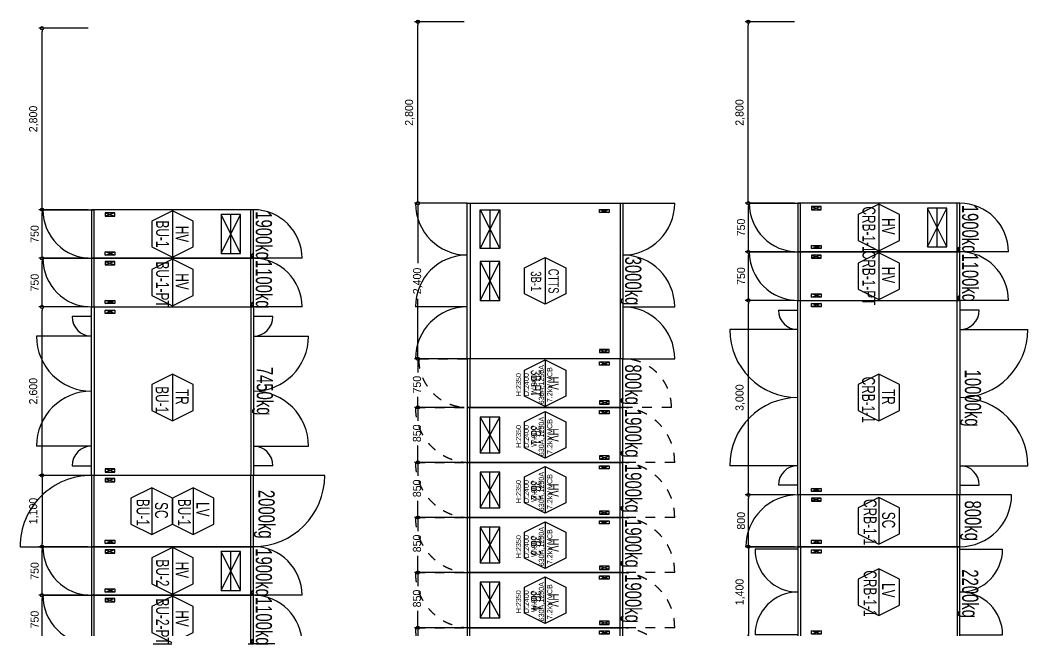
# Model space of a CAD drawing. Header units: millimetres. Extents: x 89978 to 501025, y -351975 to 835730.
# Drawn here: x 129453 to 145004, y -238278 to -228870 of the extents above; entities that cross this region are included whole.
import ezdxf
from ezdxf.enums import TextEntityAlignment as Align

# ---------------------------------------------------------------- set-up
doc = ezdxf.new("R2010")
doc.units = ezdxf.units.MM
doc.header["$LTSCALE"] = 150
doc.linetypes.add('D1', pattern=[3, 1, -1, 1])
doc.layers.get('Defpoints').update_dxf_attribs({"color": 150})
for name, color, linetype in [('------00 Switch Gear', 3, 'Continuous'), ('------00 Switch Gear_Number', 1, 'Continuous'), ('-----36 Dimension', 1, 'Continuous'), ('20251030_전기하중검토', 241, 'Continuous'), ('e-panel-name', 7, 'Continuous')]:
    doc.layers.add(name, color=color, linetype=linetype)
doc.layers.add('NOPLOT', color=191, linetype='Continuous', plot=False)
doc.styles.add('ELEC', font='')
doc.styles.get('ELEC').set_extended_font_data('Dotum')
doc.dimstyles.new('ELEC', dxfattribs={"dimscale": 100, "dimtxt": 2, "dimasz": 1, "dimexe": 2, "dimexo": 1, "dimgap": 1, "dimtad": 1, "dimdec": 0, "dimrnd": 0.25, "dimzin": 9, "dimdsep": 32, "dimlunit": 6, "dimtxsty": 'ELEC', "dimblk": 'Z_DOT', "dimcen": 3, "dimclrd": 7, "dimclre": 7, "dimclrt": 3, "dimadec": 0, "dimazin": 0, "dimtfac": 1, "dimtdec": 0, "dimtix": 1, "dimtmove": 2, "dimatfit": 1, "dimfxl": 1, "dimarcsym": 0})

# ---------------------------------------------------------------- blocks, each defined once
blk = doc.blocks.new('_DOTBLANK')
at = {"color": 0, "linetype": 'ByBlock'}
blk.add_line((-0.5, 0), (-1, 0), dxfattribs=at)
blk.add_circle((0, 0), 0.5, dxfattribs=at)
blk = doc.blocks.new('*D732')
at = {"layer": '-----36 Dimension', "color": 0, "lineweight": -2, "transparency": 16777216}
for p, q in [((141404, -236195), (140641, -236195)), ((140691, -236945), (140691, -236245)), ((141401, -236995), (140641, -236995))]:
    blk.add_line(p, q, dxfattribs=at)
at = {"layer": 'Defpoints', "color": 0, "transparency": 16777216}
for p in [(140691, -236195), (141454, -236195), (141451, -236995)]:
    blk.add_point(p, dxfattribs=at)
at = {"layer": '-----36 Dimension', "color": 0, "lineweight": -2, "transparency": 16777216, "xscale": 50, "yscale": 50, "zscale": 50}
for p, rotation in [((140691, -236195), 90), ((140691, -236995), 270)]:
    blk.add_blockref('_DOTBLANK', p, dxfattribs=dict(at, rotation=rotation))
at = {"layer": '-----36 Dimension', "color": 0, "transparency": 16777216, "insert": (140578, -236595), "char_height": 125, "attachment_point": 5, "rotation": 90, "style": 'ELEC'}
blk.add_mtext('800', dxfattribs=at)
blk = doc.blocks.new('Z_DOT')
for p, q in [((-2, 0), (2, 0)), ((0, -2), (0, 2))]:
    blk.add_line(p, q)
for radius in [2.5, 1.25]:
    blk.add_circle((0, 0), radius)
blk = doc.blocks.new('800X2500')
at = {"layer": '------00 Switch Gear'}
for p, q in [((-2460, 800), (-2460, 0)), ((800, 800), (-42, 800)), ((-40, 800), (-40, 0)), ((-210, 750), (-360, 700)), ((-360, 750), (-210, 700)), ((-3300, 0), (-2458, 0)), ((-210, 50), (-360, 100)), ((-360, 50), (-210, 100))]:
    blk.add_line(p, q, dxfattribs=at)
for points in [[(-2500, 800), (-2500, 0), (0, 0), (0, 800)], [(-360, 750), (-210, 750), (-210, 700), (-360, 700)], [(-360, 50), (-210, 50), (-210, 100), (-360, 100)]]:
    blk.add_lwpolyline(points, close=True, dxfattribs=at)
for centre, start, end in [((-2500, 0), 90, 180), ((0, 800), 270, 0)]:
    blk.add_arc(centre, 800, start, end, dxfattribs=at)
blk = doc.blocks.new('750X2500')
at = {"layer": '------00 Switch Gear'}
for p, q in [((-3250, 750), (-2458, 750)), ((-2460, 750), (-2460, 0)), ((-210, 700), (-360, 650)), ((-360, 700), (-210, 650)), ((-40, 750), (-40, 0)), ((-210, 50), (-360, 100)), ((-360, 50), (-210, 100)), ((750, 0), (-42, 0))]:
    blk.add_line(p, q, dxfattribs=at)
for points in [[(-2500, 750), (-2500, 0), (0, 0), (0, 750)], [(-360, 700), (-210, 700), (-210, 650), (-360, 650)], [(-360, 50), (-210, 50), (-210, 100), (-360, 100)]]:
    blk.add_lwpolyline(points, close=True, dxfattribs=at)
for centre, start, end in [((-2500, 750), 180, 270), ((0, 0), 0, 90)]:
    blk.add_arc(centre, 750, start, end, dxfattribs=at)
blk = doc.blocks.new('*D789')
at = {"layer": '-----36 Dimension', "color": 0, "lineweight": -2, "transparency": 16777216}
for p, q in [((141404, -232445), (140641, -232445)), ((140691, -233145), (140691, -232495)), ((141405, -233195), (140641, -233195))]:
    blk.add_line(p, q, dxfattribs=at)
at = {"layer": 'Defpoints', "color": 0, "transparency": 16777216}
for p in [(140691, -232445), (141454, -232445), (141455, -233195)]:
    blk.add_point(p, dxfattribs=at)
at = {"layer": '-----36 Dimension', "color": 0, "lineweight": -2, "transparency": 16777216, "xscale": 50, "yscale": 50, "zscale": 50}
for p, rotation in [((140691, -232445), 90), ((140691, -233195), 270)]:
    blk.add_blockref('_DOTBLANK', p, dxfattribs=dict(at, rotation=rotation))
at = {"layer": '-----36 Dimension', "color": 0, "transparency": 16777216, "insert": (140578, -232820), "char_height": 125, "attachment_point": 5, "rotation": 90, "style": 'ELEC'}
blk.add_mtext('750', dxfattribs=at)
blk = doc.blocks.new('*D790')
at = {"layer": '-----36 Dimension', "color": 0, "lineweight": -2, "transparency": 16777216}
for p, q in [((141404, -231695), (140641, -231695)), ((140691, -232395), (140691, -231745)), ((141404, -232445), (140641, -232445))]:
    blk.add_line(p, q, dxfattribs=at)
at = {"layer": 'Defpoints', "color": 0, "transparency": 16777216}
for p in [(140691, -231695), (141454, -231695), (141454, -232445)]:
    blk.add_point(p, dxfattribs=at)
at = {"layer": '-----36 Dimension', "color": 0, "lineweight": -2, "transparency": 16777216, "xscale": 50, "yscale": 50, "zscale": 50}
for p, rotation in [((140691, -231695), 90), ((140691, -232445), 270)]:
    blk.add_blockref('_DOTBLANK', p, dxfattribs=dict(at, rotation=rotation))
at = {"layer": '-----36 Dimension', "color": 0, "transparency": 16777216, "insert": (140578, -232070), "char_height": 125, "attachment_point": 5, "rotation": 90, "style": 'ELEC'}
blk.add_mtext('750', dxfattribs=at)
blk = doc.blocks.new('*D791')
at = {"layer": '-----36 Dimension', "color": 0, "lineweight": -2, "transparency": 16777216}
for p, q in [((136304, -234095, 0), (135540, -234095, 0)), ((135590, -234145, 0), (135590, -234306, 0)), ((135590, -234795, 0), (135590, -234684, 0)), ((136304, -234845, 0), (135540, -234845, 0))]:
    blk.add_line(p, q, dxfattribs=at)
at = {"layer": 'Defpoints', "color": 0, "transparency": 16777216}
for p in [(136354, -234095, 0), (135590, -234845, 0), (136354, -234845, 0)]:
    blk.add_point(p, dxfattribs=at)
at = {"layer": '-----36 Dimension', "color": 0, "lineweight": -2, "transparency": 16777216, "xscale": 50, "yscale": 50, "zscale": 50}
for p, rotation in [((135590, -234095, 0), 90), ((135590, -234845, 0), 270)]:
    blk.add_blockref('_DOTBLANK', p, dxfattribs=dict(at, rotation=rotation))
at = {"layer": '-----36 Dimension', "color": 0, "transparency": 16777216, "insert": (135577, -234495, 0), "char_height": 125, "attachment_point": 5, "rotation": 90, "style": 'ELEC'}
blk.add_mtext('750', dxfattribs=at)
blk = doc.blocks.new('750X2400')
at = {"layer": '------00 Switch Gear'}
for p, q in [((-2360, 750), (-2360, 0)), ((-42, 750), (-42, 0))]:
    blk.add_line(p, q, dxfattribs=at)
at = {"layer": '------00 Switch Gear', "linetype": 'D1'}
for p, q in [((-2040, 700), (-2190, 650)), ((-2040, 650), (-2190, 700)), ((-2040, 50), (-2190, 100)), ((-2040, 100), (-2190, 50))]:
    blk.add_line(p, q, dxfattribs=at)
at = {"layer": '------00 Switch Gear'}
blk.add_lwpolyline([(-2400, 750), (-2400, 0), (0, 0), (0, 750)], close=True, dxfattribs=at)
at = {"layer": '------00 Switch Gear', "linetype": 'D1'}
for points in [[(-2190, 700), (-2190, 650), (-2040, 650), (-2040, 700)], [(-2190, 50), (-2190, 100), (-2040, 100), (-2040, 50)]]:
    blk.add_lwpolyline(points, close=True, dxfattribs=at)
at = {"layer": 'NOPLOT', "linetype": 'D1'}
for p, q in [((-3150, 750), (-2400, 750)), ((750, 0), (0, 0))]:
    blk.add_line(p, q, dxfattribs=at)
for centre, start, end in [((-2400, 750), 180, 270), ((0, 0), 0, 90)]:
    blk.add_arc(centre, 750, start, end, dxfattribs=at)
blk = doc.blocks.new('*D792')
at = {"layer": '-----36 Dimension', "color": 0, "lineweight": -2, "transparency": 16777216}
for p, q in [((136304, -234845, 0), (135540, -234845, 0)), ((135590, -234895, 0), (135590, -235054, 0)), ((135590, -235645, 0), (135590, -235436, 0)), ((136304, -235695, 0), (135540, -235695, 0))]:
    blk.add_line(p, q, dxfattribs=at)
at = {"layer": 'Defpoints', "color": 0, "transparency": 16777216}
for p in [(136354, -234845, 0), (135590, -235695, 0), (136354, -235695, 0)]:
    blk.add_point(p, dxfattribs=at)
at = {"layer": '-----36 Dimension', "color": 0, "lineweight": -2, "transparency": 16777216, "xscale": 50, "yscale": 50, "zscale": 50}
for p, rotation in [((135590, -234845, 0), 90), ((135590, -235695, 0), 270)]:
    blk.add_blockref('_DOTBLANK', p, dxfattribs=dict(at, rotation=rotation))
at = {"layer": '-----36 Dimension', "color": 0, "transparency": 16777216, "insert": (135577, -235245, 0), "char_height": 125, "attachment_point": 5, "rotation": 90, "style": 'ELEC'}
blk.add_mtext('850', dxfattribs=at)
blk = doc.blocks.new('*D735')
at = {"layer": '-----36 Dimension', "color": 0, "lineweight": -2, "transparency": 16777216}
for p, q in [((130503, -237745), (129741, -237745)), ((129791, -238445), (129791, -237795)), ((130504, -238495), (129741, -238495))]:
    blk.add_line(p, q, dxfattribs=at)
at = {"layer": 'Defpoints', "color": 0, "transparency": 16777216}
for p in [(129791, -237745), (130553, -237745), (130554, -238495)]:
    blk.add_point(p, dxfattribs=at)
at = {"layer": '-----36 Dimension', "color": 0, "lineweight": -2, "transparency": 16777216, "xscale": 50, "yscale": 50, "zscale": 50}
for p, rotation in [((129791, -237745), 90), ((129791, -238495), 270)]:
    blk.add_blockref('_DOTBLANK', p, dxfattribs=dict(at, rotation=rotation))
at = {"layer": '-----36 Dimension', "color": 0, "transparency": 16777216, "insert": (129678, -238120), "char_height": 125, "attachment_point": 5, "rotation": 90, "style": 'ELEC'}
blk.add_mtext('750', dxfattribs=at)
blk = doc.blocks.new('*D736')
at = {"layer": '-----36 Dimension', "color": 0, "lineweight": -2, "transparency": 16777216}
for p, q in [((130503, -236995), (129741, -236995)), ((129791, -237695), (129791, -237045)), ((130503, -237745), (129741, -237745))]:
    blk.add_line(p, q, dxfattribs=at)
at = {"layer": 'Defpoints', "color": 0, "transparency": 16777216}
for p in [(129791, -236995), (130553, -236995), (130553, -237745)]:
    blk.add_point(p, dxfattribs=at)
at = {"layer": '-----36 Dimension', "color": 0, "lineweight": -2, "transparency": 16777216, "xscale": 50, "yscale": 50, "zscale": 50}
for p, rotation in [((129791, -236995), 90), ((129791, -237745), 270)]:
    blk.add_blockref('_DOTBLANK', p, dxfattribs=dict(at, rotation=rotation))
at = {"layer": '-----36 Dimension', "color": 0, "transparency": 16777216, "insert": (129678, -237370), "char_height": 125, "attachment_point": 5, "rotation": 90, "style": 'ELEC'}
blk.add_mtext('750', dxfattribs=at)
blk = doc.blocks.new('*D737')
at = {"layer": '-----36 Dimension', "color": 0, "lineweight": -2, "transparency": 16777216}
for p, q in [((130503, -232545), (129741, -232545)), ((129791, -233245), (129791, -232595)), ((130504, -233295), (129741, -233295))]:
    blk.add_line(p, q, dxfattribs=at)
at = {"layer": 'Defpoints', "color": 0, "transparency": 16777216}
for p in [(129791, -232545), (130553, -232545), (130554, -233295)]:
    blk.add_point(p, dxfattribs=at)
at = {"layer": '-----36 Dimension', "color": 0, "lineweight": -2, "transparency": 16777216, "xscale": 50, "yscale": 50, "zscale": 50}
for p, rotation in [((129791, -232545), 90), ((129791, -233295), 270)]:
    blk.add_blockref('_DOTBLANK', p, dxfattribs=dict(at, rotation=rotation))
at = {"layer": '-----36 Dimension', "color": 0, "transparency": 16777216, "insert": (129678, -232920), "char_height": 125, "attachment_point": 5, "rotation": 90, "style": 'ELEC'}
blk.add_mtext('750', dxfattribs=at)
blk = doc.blocks.new('*D738')
at = {"layer": '-----36 Dimension', "color": 0, "lineweight": -2, "transparency": 16777216}
for p, q in [((130503, -231795), (129741, -231795)), ((129791, -232495), (129791, -231845)), ((130503, -232545), (129741, -232545))]:
    blk.add_line(p, q, dxfattribs=at)
at = {"layer": 'Defpoints', "color": 0, "transparency": 16777216}
for p in [(129791, -231795), (130553, -231795), (130553, -232545)]:
    blk.add_point(p, dxfattribs=at)
at = {"layer": '-----36 Dimension', "color": 0, "lineweight": -2, "transparency": 16777216, "xscale": 50, "yscale": 50, "zscale": 50}
for p, rotation in [((129791, -231795), 90), ((129791, -232545), 270)]:
    blk.add_blockref('_DOTBLANK', p, dxfattribs=dict(at, rotation=rotation))
at = {"layer": '-----36 Dimension', "color": 0, "transparency": 16777216, "insert": (129678, -232170), "char_height": 125, "attachment_point": 5, "rotation": 90, "style": 'ELEC'}
blk.add_mtext('750', dxfattribs=at)
blk = doc.blocks.new('*D739')
at = {"layer": '-----36 Dimension', "color": 0, "lineweight": -2, "transparency": 16777216}
for p, q in [((130504, -233295), (129741, -233295)), ((129791, -235845), (129791, -233345)), ((130501, -235895), (129741, -235895))]:
    blk.add_line(p, q, dxfattribs=at)
at = {"layer": 'Defpoints', "color": 0, "transparency": 16777216}
for p in [(129791, -233295), (130554, -233295, 0), (130551, -235895, 0)]:
    blk.add_point(p, dxfattribs=at)
at = {"layer": '-----36 Dimension', "color": 0, "lineweight": -2, "transparency": 16777216, "xscale": 50, "yscale": 50, "zscale": 50}
for p, rotation in [((129791, -233295), 90), ((129791, -235895), 270)]:
    blk.add_blockref('_DOTBLANK', p, dxfattribs=dict(at, rotation=rotation))
at = {"layer": '-----36 Dimension', "color": 0, "transparency": 16777216, "insert": (129666, -234595), "char_height": 125, "attachment_point": 5, "rotation": 90, "style": 'ELEC'}
blk.add_mtext('2,600', dxfattribs=at)
blk = doc.blocks.new('1100X2500')
at = {"layer": '------00 Switch Gear'}
for p, q in [((-2460, 1100), (-2460, 0)), ((1100, 1100), (-42, 1100)), ((-40, 1100), (-40, 0)), ((-210, 1050), (-360, 1000)), ((-360, 1050), (-210, 1000)), ((-3600, 0), (-2458, 0)), ((-210, 50), (-360, 100)), ((-360, 50), (-210, 100))]:
    blk.add_line(p, q, dxfattribs=at)
at = {"layer": '------00 Switch Gear', "elevation": 0}
for points in [[(-2500, 1100), (-2500, 0), (0, 0), (0, 1100)], [(-360, 1050), (-210, 1050), (-210, 1000), (-360, 1000)], [(-360, 50), (-210, 50), (-210, 100), (-360, 100)]]:
    blk.add_lwpolyline(points, close=True, dxfattribs=at)
at = {"layer": '------00 Switch Gear'}
for centre, start, end in [((-2500, 0), 90, 180), ((0, 1100), 270, 0)]:
    blk.add_arc(centre, 1100, start, end, dxfattribs=at)
blk = doc.blocks.new('*D896')
at = {"layer": '-----36 Dimension', "color": 0, "lineweight": -2, "transparency": 16777216}
for p, q in [((130501, -235895), (129741, -235895)), ((129791, -235945), (129791, -236945)), ((130503, -236995), (129741, -236995))]:
    blk.add_line(p, q, dxfattribs=at)
at = {"layer": 'Defpoints', "color": 0, "transparency": 16777216}
for p in [(130551, -235895, 0), (129791, -236995), (130553, -236995, 0)]:
    blk.add_point(p, dxfattribs=at)
at = {"layer": '-----36 Dimension', "color": 0, "lineweight": -2, "transparency": 16777216, "xscale": 50, "yscale": 50, "zscale": 50}
for p, rotation in [((129791, -235895), 90), ((129791, -236995), 270)]:
    blk.add_blockref('_DOTBLANK', p, dxfattribs=dict(at, rotation=rotation))
at = {"layer": '-----36 Dimension', "color": 0, "transparency": 16777216, "insert": (129666, -236445), "char_height": 125, "attachment_point": 5, "rotation": 90, "style": 'ELEC'}
blk.add_mtext('1,100', dxfattribs=at)
blk = doc.blocks.new('*D855')
at = {"layer": '-----36 Dimension', "color": 0, "lineweight": -2, "transparency": 16777216}
for p, q in [((136304, -228895, 0), (135541, -228895, 0)), ((135591, -231645, 0), (135591, -228945, 0)), ((136304, -231695, 0), (135541, -231695, 0))]:
    blk.add_line(p, q, dxfattribs=at)
at = {"layer": 'Defpoints', "color": 0, "transparency": 16777216}
for p in [(135591, -228895, 0), (136354, -228895, 0), (136354, -231695, 0)]:
    blk.add_point(p, dxfattribs=at)
at = {"layer": '-----36 Dimension', "color": 0, "lineweight": -2, "transparency": 16777216, "xscale": 50, "yscale": 50, "zscale": 50}
for p, rotation in [((135591, -228895, 0), 90), ((135591, -231695, 0), 270)]:
    blk.add_blockref('_DOTBLANK', p, dxfattribs=dict(at, rotation=rotation))
at = {"layer": '-----36 Dimension', "color": 0, "transparency": 16777216, "insert": (135466, -230295, 0), "char_height": 125, "attachment_point": 5, "rotation": 90, "style": 'ELEC'}
blk.add_mtext('2,800', dxfattribs=at)
blk = doc.blocks.new('*D859')
at = {"layer": '-----36 Dimension', "color": 0, "lineweight": -2, "transparency": 16777216}
for p, q in [((141404, -228895), (140640, -228895)), ((140690, -231645), (140690, -228945)), ((141404, -231695), (140640, -231695))]:
    blk.add_line(p, q, dxfattribs=at)
at = {"layer": 'Defpoints', "color": 0, "transparency": 16777216}
for p in [(140690, -228895), (141454, -228895), (141454, -231695)]:
    blk.add_point(p, dxfattribs=at)
at = {"layer": '-----36 Dimension', "color": 0, "lineweight": -2, "transparency": 16777216, "xscale": 50, "yscale": 50, "zscale": 50}
for p, rotation in [((140690, -228895), 90), ((140690, -231695), 270)]:
    blk.add_blockref('_DOTBLANK', p, dxfattribs=dict(at, rotation=rotation))
at = {"layer": '-----36 Dimension', "color": 0, "transparency": 16777216, "insert": (140565, -230295), "char_height": 125, "attachment_point": 5, "rotation": 90, "style": 'ELEC'}
blk.add_mtext('2,800', dxfattribs=at)
blk = doc.blocks.new('*D798')
at = {"layer": '-----36 Dimension', "color": 0, "lineweight": -2, "transparency": 16777216}
for p, q in [((130504, -228995), (129741, -228995)), ((129791, -231745), (129791, -229045)), ((130503, -231795), (129741, -231795))]:
    blk.add_line(p, q, dxfattribs=at)
at = {"layer": 'Defpoints', "color": 0, "transparency": 16777216}
for p in [(129791, -228995), (130554, -228995), (130553, -231795)]:
    blk.add_point(p, dxfattribs=at)
at = {"layer": '-----36 Dimension', "color": 0, "lineweight": -2, "transparency": 16777216, "xscale": 50, "yscale": 50, "zscale": 50}
for p, rotation in [((129791, -228995), 90), ((129791, -231795), 270)]:
    blk.add_blockref('_DOTBLANK', p, dxfattribs=dict(at, rotation=rotation))
at = {"layer": '-----36 Dimension', "color": 0, "transparency": 16777216, "insert": (129666, -230395), "char_height": 125, "attachment_point": 5, "rotation": 90, "style": 'ELEC'}
blk.add_mtext('2,800', dxfattribs=at)
blk = doc.blocks.new('*D809')
at = {"layer": '-----36 Dimension', "color": 0, "lineweight": -2, "transparency": 16777216}
for p, q in [((141405, -233195), (140641, -233195)), ((140691, -236145), (140691, -233245)), ((141401, -236195), (140641, -236195))]:
    blk.add_line(p, q, dxfattribs=at)
at = {"layer": 'Defpoints', "color": 0, "transparency": 16777216}
for p in [(140691, -233195), (141455, -233195, 0), (141451, -236195, 0)]:
    blk.add_point(p, dxfattribs=at)
at = {"layer": '-----36 Dimension', "color": 0, "lineweight": -2, "transparency": 16777216, "xscale": 50, "yscale": 50, "zscale": 50}
for p, rotation in [((140691, -233195), 90), ((140691, -236195), 270)]:
    blk.add_blockref('_DOTBLANK', p, dxfattribs=dict(at, rotation=rotation))
at = {"layer": '-----36 Dimension', "color": 0, "transparency": 16777216, "insert": (140566, -234695), "char_height": 125, "attachment_point": 5, "rotation": 90, "style": 'ELEC'}
blk.add_mtext('3,000', dxfattribs=at)
blk = doc.blocks.new('1400X2500')
at = {"layer": '------00 Switch Gear'}
for p, q in [((-2458, 0, 0), (-2458, 1400, 0)), ((-40, 0), (-40, 1400)), ((-2500, 1360, 0), (-3160, 1360, 0)), ((-360, 1350, 0), (-210, 1300, 0)), ((-360, 1300, 0), (-210, 1350, 0)), ((0, 1360, 0), (660, 1360, 0)), ((-2500, 40, 0), (-3160, 40, 0)), ((-360, 100, 0), (-210, 50, 0)), ((-360, 50, 0), (-210, 100, 0)), ((0, 40, 0), (660, 40, 0))]:
    blk.add_line(p, q, dxfattribs=at)
for points in [[(0, 0), (0, 1400), (-2500, 1400), (-2500, 0)], [(-210, 1350), (-210, 1300), (-360, 1300), (-360, 1350)], [(-210, 100), (-210, 50), (-360, 50), (-360, 100)]]:
    blk.add_lwpolyline(points, close=True, dxfattribs=at)
for centre, start, end in [((-2500, 1360, 0), 180, 270), ((0, 1360, 0), 270, 0), ((-2500, 40, 0), 90, 180), ((0, 40, 0), 0, 90)]:
    blk.add_arc(centre, 660, start, end, dxfattribs=at)
blk = doc.blocks.new('*D889')
at = {"layer": '-----36 Dimension', "color": 0, "lineweight": -2, "transparency": 16777216}
for p, q in [((141401, -236995), (140641, -236995)), ((140691, -237045), (140691, -238345)), ((141404, -238395), (140641, -238395))]:
    blk.add_line(p, q, dxfattribs=at)
at = {"layer": 'Defpoints', "color": 0, "transparency": 16777216}
for p in [(141451, -236995, 0), (140691, -238395), (141454, -238395)]:
    blk.add_point(p, dxfattribs=at)
at = {"layer": '-----36 Dimension', "color": 0, "lineweight": -2, "transparency": 16777216, "xscale": 50, "yscale": 50, "zscale": 50}
for p, rotation in [((140691, -236995), 90), ((140691, -238395), 270)]:
    blk.add_blockref('_DOTBLANK', p, dxfattribs=dict(at, rotation=rotation))
at = {"layer": '-----36 Dimension', "color": 0, "transparency": 16777216, "insert": (140566, -237695), "char_height": 125, "attachment_point": 5, "rotation": 90, "style": 'ELEC'}
blk.add_mtext('1,400', dxfattribs=at)
blk = doc.blocks.new('850X2400')
at = {"layer": '------00 Switch Gear'}
for p, q in [((-2360, 850), (-2360, 0)), ((-40, 850), (-40, 0))]:
    blk.add_line(p, q, dxfattribs=at)
at = {"layer": '------00 Switch Gear', "linetype": 'D1'}
for p, q in [((-2040, 800), (-2190, 750)), ((-2040, 750), (-2190, 800)), ((-2040, 50), (-2190, 100)), ((-2040, 100), (-2190, 50))]:
    blk.add_line(p, q, dxfattribs=at)
at = {"layer": '------00 Switch Gear'}
blk.add_lwpolyline([(-2400, 850), (-2400, 0), (0, 0), (0, 850)], close=True, dxfattribs=at)
at = {"layer": '------00 Switch Gear', "linetype": 'D1'}
for points in [[(-2190, 800), (-2190, 750), (-2040, 750), (-2040, 800)], [(-2190, 50), (-2190, 100), (-2040, 100), (-2040, 50)]]:
    blk.add_lwpolyline(points, close=True, dxfattribs=at)
at = {"layer": 'NOPLOT', "linetype": 'D1'}
for p, q in [((-3200, 850), (-2400, 850)), ((800, 0), (0, 0))]:
    blk.add_line(p, q, dxfattribs=at)
for centre, start, end in [((-2356, 843), 179.5156, 267.013), ((-44, 7), 359.5156, 87.013)]:
    blk.add_arc(centre, 844, start, end, dxfattribs=at)
blk = doc.blocks.new('*D823')
at = {"layer": '-----36 Dimension', "color": 0, "lineweight": -2, "transparency": 16777216}
for p, q in [((136304, -235695, 0), (135540, -235695, 0)), ((135590, -235745, 0), (135590, -235904, 0)), ((135590, -236495, 0), (135590, -236286, 0)), ((136304, -236545, 0), (135540, -236545, 0))]:
    blk.add_line(p, q, dxfattribs=at)
at = {"layer": 'Defpoints', "color": 0, "transparency": 16777216}
for p in [(136354, -235695, 0), (135590, -236545, 0), (136354, -236545, 0)]:
    blk.add_point(p, dxfattribs=at)
at = {"layer": '-----36 Dimension', "color": 0, "lineweight": -2, "transparency": 16777216, "xscale": 50, "yscale": 50, "zscale": 50}
for p, rotation in [((135590, -235695, 0), 90), ((135590, -236545, 0), 270)]:
    blk.add_blockref('_DOTBLANK', p, dxfattribs=dict(at, rotation=rotation))
at = {"layer": '-----36 Dimension', "color": 0, "transparency": 16777216, "insert": (135577, -236095, 0), "char_height": 125, "attachment_point": 5, "rotation": 90, "style": 'ELEC'}
blk.add_mtext('850', dxfattribs=at)
blk = doc.blocks.new('*D824')
at = {"layer": '-----36 Dimension', "color": 0, "lineweight": -2, "transparency": 16777216}
for p, q in [((136304, -236545, 0), (135540, -236545, 0)), ((135590, -236595, 0), (135590, -236754, 0)), ((135590, -237345, 0), (135590, -237136, 0)), ((136304, -237395, 0), (135540, -237395, 0))]:
    blk.add_line(p, q, dxfattribs=at)
at = {"layer": 'Defpoints', "color": 0, "transparency": 16777216}
for p in [(136354, -236545, 0), (135590, -237395, 0), (136354, -237395, 0)]:
    blk.add_point(p, dxfattribs=at)
at = {"layer": '-----36 Dimension', "color": 0, "lineweight": -2, "transparency": 16777216, "xscale": 50, "yscale": 50, "zscale": 50}
for p, rotation in [((135590, -236545, 0), 90), ((135590, -237395, 0), 270)]:
    blk.add_blockref('_DOTBLANK', p, dxfattribs=dict(at, rotation=rotation))
at = {"layer": '-----36 Dimension', "color": 0, "transparency": 16777216, "insert": (135577, -236945, 0), "char_height": 125, "attachment_point": 5, "rotation": 90, "style": 'ELEC'}
blk.add_mtext('850', dxfattribs=at)
blk = doc.blocks.new('*D825')
at = {"layer": '-----36 Dimension', "color": 0, "lineweight": -2, "transparency": 16777216}
for p, q in [((136304, -237395, 0), (135540, -237395, 0)), ((135590, -237445, 0), (135590, -237604, 0)), ((135590, -238195, 0), (135590, -237986, 0)), ((136304, -238245, 0), (135540, -238245, 0))]:
    blk.add_line(p, q, dxfattribs=at)
at = {"layer": 'Defpoints', "color": 0, "transparency": 16777216}
for p in [(136354, -237395, 0), (135590, -238245, 0), (136354, -238245, 0)]:
    blk.add_point(p, dxfattribs=at)
at = {"layer": '-----36 Dimension', "color": 0, "lineweight": -2, "transparency": 16777216, "xscale": 50, "yscale": 50, "zscale": 50}
for p, rotation in [((135590, -237395, 0), 90), ((135590, -238245, 0), 270)]:
    blk.add_blockref('_DOTBLANK', p, dxfattribs=dict(at, rotation=rotation))
at = {"layer": '-----36 Dimension', "color": 0, "transparency": 16777216, "insert": (135577, -237795, 0), "char_height": 125, "attachment_point": 5, "rotation": 90, "style": 'ELEC'}
blk.add_mtext('850', dxfattribs=at)
blk = doc.blocks.new('*D826')
at = {"layer": '-----36 Dimension', "color": 0, "lineweight": -2, "transparency": 16777216}
for p, q in [((136304, -238245, 0), (135540, -238245, 0)), ((135590, -238295, 0), (135590, -238454, 0)), ((135590, -239045, 0), (135590, -238836, 0)), ((136304, -239095, 0), (135540, -239095, 0))]:
    blk.add_line(p, q, dxfattribs=at)
at = {"layer": 'Defpoints', "color": 0, "transparency": 16777216}
for p in [(136354, -238245, 0), (135590, -239095, 0), (136354, -239095, 0)]:
    blk.add_point(p, dxfattribs=at)
at = {"layer": '-----36 Dimension', "color": 0, "lineweight": -2, "transparency": 16777216, "xscale": 50, "yscale": 50, "zscale": 50}
for p, rotation in [((135590, -238245, 0), 90), ((135590, -239095, 0), 270)]:
    blk.add_blockref('_DOTBLANK', p, dxfattribs=dict(at, rotation=rotation))
at = {"layer": '-----36 Dimension', "color": 0, "transparency": 16777216, "insert": (135577, -238645, 0), "char_height": 125, "attachment_point": 5, "rotation": 90, "style": 'ELEC'}
blk.add_mtext('850', dxfattribs=at)
blk = doc.blocks.new('*D820')
at = {"layer": '-----36 Dimension', "color": 0, "lineweight": -2, "transparency": 16777216}
for p, q in [((136304, -231695, 0), (135540, -231695, 0)), ((135590, -231745, 0), (135590, -232620, 0)), ((135590, -234045, 0), (135590, -233170, 0)), ((136304, -234095, 0), (135540, -234095, 0))]:
    blk.add_line(p, q, dxfattribs=at)
at = {"layer": 'Defpoints', "color": 0, "transparency": 16777216}
for p in [(136354, -231695, 0), (135590, -234095, 0), (136354, -234095, 0)]:
    blk.add_point(p, dxfattribs=at)
at = {"layer": '-----36 Dimension', "color": 0, "lineweight": -2, "transparency": 16777216, "xscale": 50, "yscale": 50, "zscale": 50}
for p, rotation in [((135590, -231695, 0), 90), ((135590, -234095, 0), 270)]:
    blk.add_blockref('_DOTBLANK', p, dxfattribs=dict(at, rotation=rotation))
at = {"layer": '-----36 Dimension', "color": 0, "transparency": 16777216, "insert": (135590, -232895, 0), "char_height": 125, "attachment_point": 5, "rotation": 90, "style": 'ELEC'}
blk.add_mtext('2,400', dxfattribs=at)
blk = doc.blocks.new('2400X2400')
at = {"layer": '------00 Switch Gear', "linetype": 'Continuous'}
for p, q in [((-2358, 2400), (-2358, 0)), ((-40, 2400), (-40, 745)), ((-40, 745), (-40, 0))]:
    blk.add_line(p, q, dxfattribs=at)
at = {"layer": '------00 Switch Gear', "linetype": 'D1'}
for p, q in [((-360, 2305), (-210, 2255)), ((-360, 2255), (-210, 2305)), ((-360, 95), (-210, 145)), ((-360, 145), (-210, 95))]:
    blk.add_line(p, q, dxfattribs=at)
at = {"layer": '------00 Switch Gear'}
blk.add_lwpolyline([(-2400, 0), (-2400, 2400), (0, 2400), (0, 0)], close=True, dxfattribs=at)
at = {"layer": '------00 Switch Gear', "linetype": 'D1'}
for points in [[(-210, 2305), (-210, 2255), (-360, 2255), (-360, 2305)], [(-210, 95), (-210, 145), (-360, 145), (-360, 95)]]:
    blk.add_lwpolyline(points, close=True, dxfattribs=at)
at = {"layer": 'NOPLOT', "linetype": 'ByBlock'}
for p, q in [((-2400, 2400), (-3200, 2400)), ((0, 2400), (800, 2400)), ((-2400, 800), (-3200, 800)), ((0, 800), (800, 800)), ((-2400, 0), (-3200, 0)), ((0, 0), (800, 0))]:
    blk.add_line(p, q, dxfattribs=at)
for centre, start, end in [((-2400, 2400), 180, 270), ((0, 2400), 270, 0), ((-2400, 800), 90, 180), ((0, 800), 0, 90), ((-2400, 0), 90, 180), ((0, 0), 0, 90)]:
    blk.add_arc(centre, 800, start, end, dxfattribs=at)

msp = doc.modelspace()

# ---------------------------------------------------------------- linework, layer by layer
at = {"layer": '------00 Switch Gear'}
for p, q in [((141493.6, -236195), (141493.6, -233195)), ((141813.6, -233295), (141663.6, -233245)), ((141813.6, -233245), (141663.6, -233295)), ((143913.6, -236195), (143913.6, -233195)), ((130594.4, -233295), (130594.4, -235895)), ((130913.4, -233395), (130763.4, -233345)), ((130913.4, -233345), (130763.4, -233395)), ((133014.4, -233295), (133014.4, -235895)), ((141153.6, -233345), (141453.6, -233345)), ((144253.6, -233345), (143953.6, -233345)), ((130554.4, -233445), (130254.4, -233445)), ((133354.4, -233445), (133054.4, -233445)), ((141453.6, -233645), (140403.6, -233645)), ((143953.6, -233645), (145003.6, -233645)), ((130554.4, -233745), (129704.4, -233745)), ((133054.4, -233745), (133904.4, -233745)), ((130554.4, -235445), (129704.4, -235445)), ((133054.4, -235445), (133904.4, -235445)), ((130254.4, -235745), (130554.4, -235745)), ((130913.4, -235795), (130763.4, -235845)), ((130913.4, -235845), (130763.4, -235795)), ((133354.4, -235745), (133054.4, -235745)), ((141453.6, -235745), (140403.6, -235745)), ((143953.6, -235745), (145003.6, -235745)), ((141453.6, -236045), (141153.6, -236045)), ((143953.6, -236045), (144253.6, -236045)), ((141813.6, -236145), (141663.6, -236095)), ((141813.6, -236095), (141663.6, -236145))]:
    msp.add_line(p, q, dxfattribs=at)
for points in [[(141453.6, -236195), (141453.6, -233195), (143953.6, -233195), (143953.6, -236195)], [(141663.6, -233295), (141663.6, -233245), (141813.6, -233245), (141813.6, -233295)], [(130763.4, -233395), (130763.4, -233345), (130913.4, -233345), (130913.4, -233395)], [(130763.4, -235795), (130763.4, -235845), (130913.4, -235845), (130913.4, -235795)], [(141663.6, -236145), (141663.6, -236095), (141813.6, -236095), (141813.6, -236145)]]:
    msp.add_lwpolyline(points, close=True, dxfattribs=at)
at = {"layer": '------00 Switch Gear', "elevation": 0}
msp.add_lwpolyline([(133054.4, -233295), (133054.4, -235895), (130554.4, -235895), (130554.4, -233295)], close=True, dxfattribs=at)
at = {"layer": '------00 Switch Gear'}
for centre, radius, start, end in [((141453.6, -233345), 300, 180, 270), ((143953.6, -233345), 300, 270, 0), ((130554.4, -233445), 300, 180, 270), ((133054.4, -233445), 300, 270, 0), ((141453.6, -233645), 1050, 180, 270), ((143953.6, -233645), 1050, 270, 0), ((130554.4, -233745), 850, 180, 270), ((133054.4, -233745), 850, 270, 0), ((130554.4, -235445), 850, 90, 180), ((133054.4, -235445), 850, 0, 90), ((141453.6, -235745), 1050, 90, 180), ((143953.6, -235745), 1050, 0, 90), ((130554.4, -235745), 300, 90, 180), ((133054.4, -235745), 300, 0, 90), ((141453.6, -236045), 300, 90, 180), ((143953.6, -236045), 300, 0, 90)]:
    msp.add_arc(centre, radius, start, end, dxfattribs=at)
at = {"layer": '------00 Switch Gear_Number', "color": 1}
for points in [[(131803.4, -231810), (131803.4, -232530), (132123.4, -232370.3), (132123.4, -231969.6), (131803.4, -231810), (131483.4, -231969.6), (131483.4, -232370.3), (131803.4, -232530)], [(142703.6, -231710), (142703.6, -232430), (143023.6, -232270.3), (143023.6, -231869.6), (142703.6, -231710), (142383.6, -231869.6), (142383.6, -232270.3), (142703.6, -232430)], [(142703.6, -232460), (142703.6, -233180), (143023.6, -233020.3), (143023.6, -232619.6), (142703.6, -232460), (142383.6, -232619.6), (142383.6, -233020.3), (142703.6, -233180)], [(131803.4, -232560), (131803.4, -233280), (132123.4, -233120.3), (132123.4, -232719.6), (131803.4, -232560), (131483.4, -232719.6), (131483.4, -233120.3), (131803.4, -233280)], [(131803.4, -234335), (131803.4, -235055), (132123.4, -234895.3), (132123.4, -234494.6), (131803.4, -234335), (131483.4, -234494.6), (131483.4, -234895.3), (131803.4, -235055)], [(142703.6, -234335), (142703.6, -235055), (143023.6, -234895.3), (143023.6, -234494.6), (142703.6, -234335), (142383.6, -234494.6), (142383.6, -234895.3), (142703.6, -235055)], [(131483.4, -236085), (131483.4, -236805), (131803.4, -236645.3), (131803.4, -236244.6), (131483.4, -236085), (131163.4, -236244.6), (131163.4, -236645.3), (131483.4, -236805)], [(132123.4, -236085), (132123.4, -236805), (132443.4, -236645.3), (132443.4, -236244.6), (132123.4, -236085), (131803.4, -236244.6), (131803.4, -236645.3), (132123.4, -236805)], [(142703.6, -236235), (142703.6, -236955), (143023.6, -236795.3), (143023.6, -236394.6), (142703.6, -236235), (142383.6, -236394.6), (142383.6, -236795.3), (142703.6, -236955)], [(131803.4, -237010), (131803.4, -237730), (132123.4, -237570.3), (132123.4, -237169.6), (131803.4, -237010), (131483.4, -237169.6), (131483.4, -237570.3), (131803.4, -237730)], [(142703.6, -237335), (142703.6, -238055), (143023.6, -237895.3), (143023.6, -237494.6), (142703.6, -237335), (142383.6, -237494.6), (142383.6, -237895.3), (142703.6, -238055)], [(131803.4, -237760), (131803.4, -238480), (132123.4, -238320.3), (132123.4, -237919.6), (131803.4, -237760), (131483.4, -237919.6), (131483.4, -238320.3), (131803.4, -238480)]]:
    msp.add_lwpolyline(points, dxfattribs=at)
at = {"layer": '------00 Switch Gear_Number', "color": 1, "lineweight": -2, "elevation": 0}
for points in [[(137553.7, -232535), (137553.7, -233255), (137233.7, -233095.3), (137233.7, -232694.6), (137553.7, -232535), (137873.7, -232694.6), (137873.7, -233095.3), (137553.7, -233255)], [(137553.7, -234110), (137553.7, -234830), (137233.7, -234670.3), (137233.7, -234269.6), (137553.7, -234110), (137873.7, -234269.6), (137873.7, -234670.3), (137553.7, -234830)], [(137553.7, -234910), (137553.7, -235630), (137233.7, -235470.3), (137233.7, -235069.6), (137553.7, -234910), (137873.7, -235069.6), (137873.7, -235470.3), (137553.7, -235630)], [(137553.7, -235760), (137553.7, -236480), (137233.7, -236320.3), (137233.7, -235919.6), (137553.7, -235760), (137873.7, -235919.6), (137873.7, -236320.3), (137553.7, -236480)], [(137553.7, -236610), (137553.7, -237330), (137233.7, -237170.3), (137233.7, -236769.6), (137553.7, -236610), (137873.7, -236769.6), (137873.7, -237170.3), (137553.7, -237330)], [(137553.7, -237460), (137553.7, -238180), (137233.7, -238020.3), (137233.7, -237619.6), (137553.7, -237460), (137873.7, -237619.6), (137873.7, -238020.3), (137553.7, -238180)]]:
    msp.add_lwpolyline(points, dxfattribs=at)
at = {"layer": 'NOPLOT'}
for p, q in [((136553.7, -231795.5, 0), (136853.7, -232395.5, 0)), ((136553.7, -232395.5, 0), (136853.7, -231795.5, 0)), ((136703.7, -231795.5, 0), (136703.7, -232395.5, 0)), ((143453.6, -232370), (143753.6, -231770)), ((143753.6, -232370), (143453.6, -231770)), ((143603.6, -232370), (143603.6, -231770)), ((132553.4, -232470), (132853.4, -231870)), ((132853.4, -232470), (132553.4, -231870)), ((132703.4, -232470), (132703.4, -231870)), ((136553.7, -233194.4, 0), (136853.7, -232594.4, 0)), ((136553.7, -232594.4, 0), (136853.7, -233194.4, 0)), ((136703.7, -233194.4, 0), (136703.7, -232594.4, 0)), ((136553.7, -235545, 0), (136853.7, -234995, 0)), ((136553.7, -234995, 0), (136853.7, -235545, 0)), ((136703.7, -235545, 0), (136703.7, -234995, 0)), ((136553.7, -236395, 0), (136853.7, -235845, 0)), ((136553.7, -235845, 0), (136853.7, -236395, 0)), ((136703.7, -236395, 0), (136703.7, -235845, 0)), ((136553.7, -237245, 0), (136853.7, -236695, 0)), ((136553.7, -236695, 0), (136853.7, -237245, 0)), ((136703.7, -237245, 0), (136703.7, -236695, 0)), ((132553.4, -237670), (132853.4, -237070)), ((132853.4, -237670), (132553.4, -237070)), ((132703.4, -237670), (132703.4, -237070)), ((136553.7, -238095, 0), (136853.7, -237545, 0)), ((136553.7, -237545, 0), (136853.7, -238095, 0)), ((136703.7, -238095, 0), (136703.7, -237545, 0))]:
    msp.add_line(p, q, dxfattribs=at)
at = {"layer": 'NOPLOT', "elevation": 0}
for points in [[(136853.7, -231795.5), (136853.7, -232395.5), (136553.7, -232395.5), (136553.7, -231795.5)], [(143453.6, -232370), (143753.6, -232370), (143753.6, -231770), (143453.6, -231770)], [(132553.4, -232470), (132853.4, -232470), (132853.4, -231870), (132553.4, -231870)], [(136853.7, -233194.4), (136853.7, -232594.4), (136553.7, -232594.4), (136553.7, -233194.4)], [(136853.7, -235545), (136853.7, -234995), (136553.7, -234995), (136553.7, -235545)], [(136853.7, -236395), (136853.7, -235845), (136553.7, -235845), (136553.7, -236395)], [(136853.7, -237245), (136853.7, -236695), (136553.7, -236695), (136553.7, -237245)], [(132553.4, -237670), (132853.4, -237670), (132853.4, -237070), (132553.4, -237070)], [(136853.7, -238095), (136853.7, -237545), (136553.7, -237545), (136553.7, -238095)]]:
    msp.add_lwpolyline(points, close=True, dxfattribs=at)

# ---------------------------------------------------------------- block references
at = {"layer": '------00 Switch Gear_Number'}
msp.add_blockref('2400X2400', (138753.7, -234095, 0), dxfattribs=at)
at = {"layer": 'e-panel-name', "rotation": 180}
for name, p in [('750X2500', (141453.6, -231695)), ('750X2500', (130553.4, -231795)), ('750X2500', (141453.6, -232445)), ('750X2500', (130553.4, -232545)), ('750X2400', (136353.7, -234095, 0)), ('850X2400', (136353.7, -234845, 0)), ('850X2400', (136353.7, -235695, 0)), ('1100X2500', (130553.4, -235895)), ('800X2500', (141453.6, -236195)), ('850X2400', (136353.7, -236545, 0)), ('750X2500', (130553.4, -236995)), ('1400X2500', (141453.6, -236995)), ('850X2400', (136353.7, -237395, 0)), ('750X2500', (130553.4, -237745)), ('850X2400', (136353.7, -238245, 0))]:
    msp.add_blockref(name, p, dxfattribs=at)

# ---------------------------------------------------------------- texts
at = {"layer": '------00 Switch Gear_Number', "color": 0, "style": 'ELEC', "width": 0.7}
for s, p in [('CRB-1-1', (142551.9, -232100)), ('BU-1', (131651.7, -232170)), ('HV', (142854.7, -232053.2)), ('HV', (131954.6, -232170)), ('CRB-1-PT', (142551.9, -232850)), ('BU-1-PT', (131651.7, -232950)), ('HV', (142854.7, -232803.2)), ('HV', (131954.6, -232903.2)), ('CRB-1-1', (142545.3, -234727.5)), ('BU-1', (131645.1, -234727.5)), ('TR', (131954.6, -234682.8)), ('TR', (142854.8, -234682.8)), ('BU-1', (131350, -236465.8)), ('SC', (131634.6, -236434)), ('BU-1', (131990, -236465.8)), ('LV', (132274.6, -236419)), ('CRB-1-1', (142570.1, -236615.8)), ('SC', (142854.8, -236584)), ('BU-2', (131651.7, -237400)), ('HV', (131954.6, -237353.2)), ('CRB-1-1', (142570.1, -237715.8)), ('LV', (142854.8, -237669)), ('BU-2-PT', (131651.7, -238150)), ('HV', (131954.6, -238103.2))]:
    msp.add_text(s, height=200, rotation=270, dxfattribs=at).set_placement(p, align=Align.MIDDLE_CENTER)
at = {"layer": '------00 Switch Gear_Number', "color": 7, "lineweight": -2, "style": 'ELEC', "width": 0.7}
for s, p in [('3B-1', (137414.1, -232899.4, 0)), ('CTTS', (137685.8, -232897.5, 0)), ('3B-PT', (137414.1, -234474.4, 0)), ('HV', (137685.8, -234472.5, 0)), ('3B-1', (137414.1, -235274.4, 0)), ('HV', (137685.8, -235272.5, 0)), ('3B-2', (137414.1, -236124.4, 0)), ('HV', (137685.8, -236122.5, 0)), ('3B-3', (137414.1, -236974.4, 0)), ('HV', (137685.8, -236972.5, 0)), ('3B-4', (137414.1, -237824.4, 0)), ('HV', (137685.8, -237822.5, 0))]:
    msp.add_text(s, height=160, rotation=270, dxfattribs=at).set_placement(p, align=Align.MIDDLE)
at = {"layer": '20251030_전기하중검토', "style": 'ELEC', "width": 0.7}
for s, p in [('1900kg', (133182.9, -232195)), ('1900kg', (144083, -232095)), ('1100kg', (133182.9, -232945)), ('3000kg', (138883.2, -232895, 0)), ('1100kg', (144083, -232845)), ('7450kg', (133198.4, -234594.7)), ('800kg', (138883.2, -234495, 0)), ('10000kg', (144125, -234702.5)), ('1900kg', (138883.2, -235245, 0)), ('1900kg', (138883.2, -236095, 0)), ('2000kg', (133224.9, -236495)), ('800kg', (144125, -236595, 0)), ('1900kg', (138883.2, -236945, 0)), ('1900kg', (133182.9, -237395)), ('1900kg', (138883.2, -237795, 0)), ('2200kg', (144083, -237720)), ('1100kg', (133182.9, -238145))]:
    msp.add_text(s, height=250, rotation=270, dxfattribs=at).set_placement(p, align=Align.MIDDLE)
at = {"layer": 'NOPLOT', "linetype": 'D1', "style": 'ELEC'}
for s, p in [('H:2350', (137143.7, -234495, 0)), ('D:2400', (137263.7, -234495, 0)), ('630A,1250A', (137503.7, -234495, 0)), ('7.2kV VCB', (137623.7, -234495, 0)), ('W:800', (137383.7, -234495, 0)), ('630A,1250A', (137503.7, -235295, 0)), ('7.2kV VCB', (137623.7, -235295, 0)), ('H:2350', (137143.7, -235295, 0)), ('D:2400', (137263.7, -235295, 0)), ('W:900', (137383.7, -235295, 0)), ('630A,1250A', (137503.7, -236145, 0)), ('7.2kV VCB', (137623.7, -236145, 0)), ('H:2350', (137143.7, -236145, 0)), ('D:2400', (137263.7, -236145, 0)), ('W:900', (137383.7, -236145, 0)), ('630A,1250A', (137503.7, -236995, 0)), ('7.2kV VCB', (137623.7, -236995, 0)), ('H:2350', (137143.7, -236995, 0)), ('D:2400', (137263.7, -236995, 0)), ('W:900', (137383.7, -236995, 0)), ('630A,1250A', (137503.7, -237845, 0)), ('7.2kV VCB', (137623.7, -237845, 0)), ('H:2350', (137143.7, -237845, 0)), ('D:2400', (137263.7, -237845, 0)), ('W:900', (137383.7, -237845, 0))]:
    msp.add_text(s, height=80, rotation=90, dxfattribs=at).set_placement(p, align=Align.MIDDLE)

# ---------------------------------------------------------------- dimensions: what is measured, and where the dimension line sits
at = {"layer": '-----36 Dimension'}
for base, p1, p2, angle, picture, middle in [((135591, -228895, 0), (136353.7, -231695, 0), (136353.7, -228895, 0), 270, '*D855', (135466.3, -230295, 0)), ((140689.8, -228895), (141453.6, -231695), (141453.6, -228895), 90, '*D859', (140565.2, -230295)), ((129790.8, -228995), (130553.4, -231795), (130553.6, -228995), 270, '*D798', (129666.2, -230395)), ((140690.8, -231695), (141453.6, -232445), (141453.6, -231695), 270, '*D790', (140578.2, -232070)), ((129790.7, -231795), (130553.4, -232545), (130553.4, -231795), 270, '*D738', (129678.1, -232170)), ((140690.8, -232445), (141454.6, -233195), (141453.6, -232445), 270, '*D789', (140578.2, -232820)), ((129790.7, -232545), (130554.4, -233295), (130553.4, -232545), 270, '*D737', (129678.1, -232920)), ((140690.8, -233195, 0), (141451.4, -236195, 0), (141454.6, -233195, 0), 270, '*D809', (140566.2, -234695, 0)), ((129790.7, -233295, 0), (130551.2, -235895), (130554.4, -233295, 0), 270, '*D739', (129666, -234595, 0)), ((129790.7, -236995, 0), (130551.2, -235895, 0), (130553.4, -236995), 270, '*D896', (129666, -236445, 0)), ((140690.8, -236195), (141451.4, -236995), (141453.6, -236195), 90, '*D732', (140578.2, -236595)), ((129790.7, -236995), (130553.4, -237745), (130553.4, -236995), 270, '*D736', (129678.1, -237370)), ((140690.8, -238395), (141451.4, -236995, 0), (141453.6, -238395), 270, '*D889', (140566.2, -237695)), ((129790.7, -237745), (130554.4, -238495), (130553.4, -237745), 270, '*D735', (129678.1, -238120))]:
    dim = msp.add_linear_dim(base=base, p1=p1, p2=p2, angle=angle, dimstyle='ELEC', override={"dimscale": 50, "dimtxt": 2.5, "dimexe": 1, "dimtad": 2, "dimblk1": 'DOTBLANK', "dimblk2": 'DOTBLANK', "dimsah": 1, "dimclrd": 0, "dimclre": 0, "dimclrt": 0}, dxfattribs=at)
    dim.commit()
    dim.dimension.update_dxf_attribs({"geometry": picture, "text_midpoint": middle})
for base, p1, p2, picture, middle in [((135590, -234095, 0), (136353.7, -231695, 0), (136353.7, -234095, 0), '*D820', (135590, -232895, 0)), ((135590, -234845, 0), (136353.7, -234095, 0), (136353.7, -234845, 0), '*D791', (135577.4, -234495, 0)), ((135590, -235695, 0), (136353.7, -234845, 0), (136353.7, -235695, 0), '*D792', (135577.4, -235245, 0)), ((135590, -236545, 0), (136353.7, -235695, 0), (136353.7, -236545, 0), '*D823', (135577.4, -236095, 0)), ((135590, -237395, 0), (136353.7, -236545, 0), (136353.7, -237395, 0), '*D824', (135577.4, -236945, 0)), ((135590, -238245, 0), (136353.7, -237395, 0), (136353.7, -238245, 0), '*D825', (135577.4, -237795, 0)), ((135590, -239095, 0), (136353.7, -238245, 0), (136353.7, -239095, 0), '*D826', (135577.4, -238645, 0))]:
    dim = msp.add_linear_dim(base=base, p1=p1, p2=p2, angle=90, dimstyle='ELEC', override={"dimscale": 50, "dimtxt": 2.5, "dimexe": 1, "dimtad": 2, "dimblk1": 'DOTBLANK', "dimblk2": 'DOTBLANK', "dimsah": 1, "dimclrd": 0, "dimclre": 0, "dimclrt": 0}, dxfattribs=at)
    dim.commit()
    dim.dimension.update_dxf_attribs({"geometry": picture, "text_midpoint": middle, "dimtype": 160})

doc.saveas('drawing.dxf')
